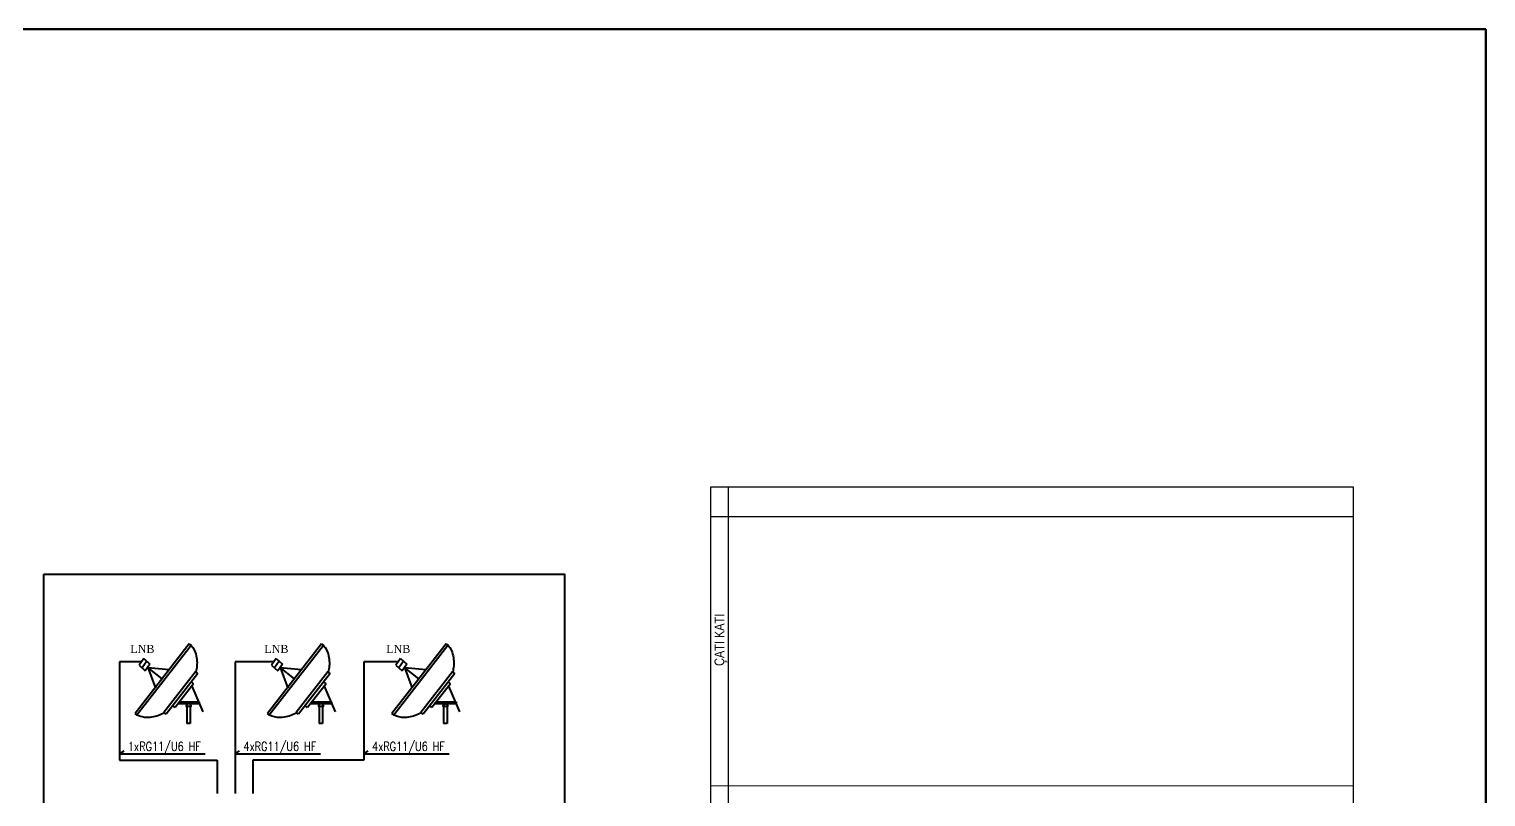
# Model space of a CAD drawing. Header units: millimetres. Extents: x 1852829 to 1882754, y -270850 to -231658.
# Drawn here: x 1878468 to 1881745, y -263036 to -261309 of the extents above; entities that cross this region are included whole.
import ezdxf

# ---------------------------------------------------------------- set-up
doc = ezdxf.new("R2010")
doc.units = ezdxf.units.MM
doc.linetypes.add('CONTINOUS', pattern=[0])
doc.linetypes.add('CONTINU', pattern=[0])
for name, color, linetype, lineweight in [('a_çerçeve_line', 7, 'Continuous', 50), ('Genel', 4, 'CONTINOUS', 40), ('Tv', 3, 'CONTINOUS', 40), ('yangın', 30, 'CONTINOUS', 40)]:
    doc.layers.add(name, color=color, linetype=linetype, lineweight=lineweight)
doc.layers.add('ayd', color=10, linetype='Continuous')
doc.styles.add('ERAY', font='romanstw.shx', dxfattribs={"width": 0.8, "height": 20})
doc.styles.add('ROMANS', font='arial.ttf', dxfattribs={"width": 0.7})
doc.styles.get("Standard").update_dxf_attribs({"font": 'ARIALN.TTF'})
doc.styles.add('TROMANT', font='times.ttf', dxfattribs={"width": 0.75, "height": 15})

# ---------------------------------------------------------------- blocks, each defined once
blk = doc.blocks.new('uyducanak')
at = {"layer": 'Tv', "color": 4, "linetype": 'ByBlock'}
for p, q in [((1.8, 178.7), (-120.2, 21.8)), ((6, 175.4), (-116.1, 18.5)), ((-100.8, 146), (-111.3, 131)), ((-93.8, 139.7), (-104.4, 124.6)), ((-100.8, 146), (-86.6, 133.2)), ((-86.6, 133.2), (-97.1, 118.1)), ((-111.3, 131), (-97.1, 118.1)), ((-91.6, 125.5), (-74.4, 79.1)), ((-91.6, 125.5), (-43.3, 121)), ((-59.2, 100.2), (-91.6, 125.5)), ((15.9, 116), (-55.2, 24.7)), ((21.1, 112), (-50, 20.6)), ((21.1, 112), (15.9, 116)), ((11.6, 89), (-30, 35.5)), ((11.6, 89), (6.4, 93)), ((7.3, 83.4), (31.9, 26.1)), ((-30, 35.5), (-35.2, 39.5)), ((24.2, 43.7), (-23.6, 43.7)), ((-20.2, 48.1), (24.2, 48.1)), ((6.4, 37.6), (-5.8, 37.6)), ((-3.9, 37.6), (-3.9, 0)), ((3.9, 37.6), (3.9, 0)), ((24.2, 48.1), (24.2, 43.7)), ((-50, 20.6), (-55.2, 24.7)), ((3.9, 0), (-3.9, 0))]:
    blk.add_line(p, q, dxfattribs=at)
for points in [[(1.8, 178.7, -0.146747), (15.2, 159.8, -0.10715), (18.8, 128.6, -0.030619), (16.7, 115.4, -0.063741)], [(-53.9, 23.7, -0.034135), (-67.5, 17.6, -0.10715), (-98.6, 13.4, -0.146747), (-120.2, 21.8, -0.146747)]]:
    blk.add_lwpolyline(points, format="xyb", dxfattribs=at)
blk.add_arc((0.3, 37.6), 6.08, 0, 180, dxfattribs=at)
at = {"layer": 'Tv', "color": 4, "linetype": 'ByBlock', "width": 1}
blk.add_text('Ziya 0536 318 31 92', height=0.0000902, dxfattribs=at).set_placement((0.3, 37.6))

msp = doc.modelspace()

# ---------------------------------------------------------------- linework, layer by layer
at = {"layer": 'a_çerçeve_line'}
for p, q in [((1872123.9, -261309.4), (1881744.5, -261309.4)), ((1881744.5, -261309.4), (1881744.5, -266245.4))]:
    msp.add_line(p, q, dxfattribs=at)
at = {"layer": 'ayd', "color": 8}
for points in [[(1880001.4, -262339.2), (1881446.4, -262339.2), (1881446.4, -265052.4), (1880001.4, -265052.4), (1880001.4, -262339.2)], [(1880041.4, -265051.4), (1880041.4, -262339)], [(1880001.4, -262405.3), (1881446.4, -262405.3)], [(1880000.9, -263010.9), (1881446.5, -263011.4)]]:
    msp.add_lwpolyline(points, dxfattribs=at)
at = {"layer": 'Tv', "color": 6, "linetype": 'Continuous'}
for p, q in [((1878720.8, -262732.3), (1878671.9, -262732.3)), ((1878671.9, -262732.3), (1878671.9, -262953.8)), ((1878931.5, -262732.3), (1878931.5, -263028.6)), ((1879018.5, -262732.3), (1878931.5, -262732.3)), ((1879298.3, -262732.3), (1879220.8, -262732.3)), ((1879220.8, -262732.3), (1879220.8, -262953.8)), ((1878671.9, -262953.8), (1878891.2, -262953.8)), ((1878891.2, -262953.8), (1878891.2, -263028.6)), ((1879220.8, -262953.8), (1878971.8, -262953.8)), ((1878971.8, -262953.8), (1878971.8, -263028.6))]:
    msp.add_line(p, q, dxfattribs=at)
at = {"layer": 'Tv', "color": 2, "linetype": 'Continuous'}
for p, q in [((1878671.9, -262939.3), (1878682, -262932.3)), ((1878671.9, -262939.3), (1878864.3, -262939.3)), ((1878931.5, -262939.3), (1878941.6, -262932.3)), ((1878931.5, -262939.3), (1879124, -262939.3)), ((1879220.8, -262939.3), (1879230.9, -262932.3)), ((1879220.8, -262939.3), (1879413.3, -262939.3))]:
    msp.add_line(p, q, dxfattribs=at)
at = {"layer": 'Tv'}
msp.add_lwpolyline([(1878501.1, -262535.3), (1879672.1, -262535.3), (1879672.1, -264963.7), (1878501.1, -264963.7)], close=True, dxfattribs=at)

# ---------------------------------------------------------------- block references
at = {"layer": 'Genel', "linetype": 'CONTINU'}
for p in [(1878826.8, -262870.8), (1879124.5, -262870.8), (1879404.4, -262870.8)]:
    msp.add_blockref('uyducanak', p, dxfattribs=at)

# ---------------------------------------------------------------- texts
at = {"layer": 'Tv', "color": 2, "linetype": 'Continuous', "style": 'TROMANT'}
for p in [(1878695.9, -262712.4), (1878997.3, -262712.4), (1879271.4, -262712.4)]:
    msp.add_text('LNB', height=18, dxfattribs=at).set_placement(p)
at = {"layer": 'Tv', "color": 2, "linetype": 'Continuous', "style": 'ERAY', "width": 0.8}
for s, p in [('1xRG11/U6 HF', (1878690.6, -262932.6)), ('4xRG11/U6 HF', (1878950.3, -262932.6)), ('4xRG11/U6 HF', (1879239.6, -262932.6))]:
    msp.add_text(s, height=20, dxfattribs=at).set_placement(p)
at = {"layer": 'yangın', "linetype": 'Continuous', "style": 'ROMANS', "width": 0.8}
msp.add_text('ÇATI KATI', height=22, rotation=90, dxfattribs=at).set_placement((1880031.8, -262741.7))

doc.saveas('drawing.dxf')
